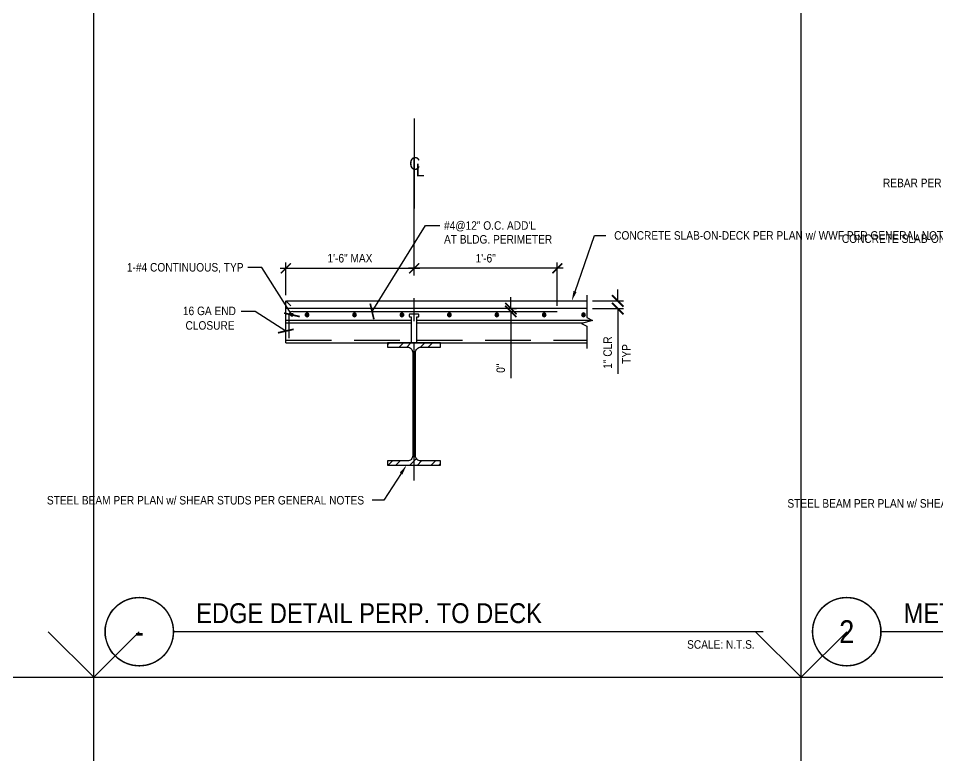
# Model space of a CAD drawing. Header units: inches. Extents: x -16404 to 14624, y -1591 to 16152.
# Drawn here: x -10044.7 to -9923.6, y 7521.7 to 7618.8 of the extents above; entities that cross this region are included whole.
import ezdxf
from ezdxf import colors
from ezdxf.entities.mleader import LeaderData, LeaderLine
from ezdxf.enums import TextEntityAlignment as Align
from ezdxf.math import Vec2, Vec3

# ---------------------------------------------------------------- set-up
doc = ezdxf.new("R2010")
doc.units = ezdxf.units.IN
doc.header["$LTSCALE"] = 24
doc.header["$MEASUREMENT"] = 0
for name, pattern in [('CENTER2', [1.125, 0.75, -0.125, 0.125, -0.125]), ('DASHED2', [0.375, 0.25, -0.125]), ('HIDDEN', [0.375, 0.25, -0.125])]:
    doc.linetypes.add(name, pattern=pattern)
doc.layers.get('0').update_dxf_attribs({"linetype": 'CONTINUOUS'})
doc.layers.get('DefPoints').update_dxf_attribs({"color": 251, "linetype": 'CONTINUOUS'})
for name, color, linetype in [('S-ANNO-DIMS', 2, 'CONTINUOUS'), ('S-ANNO-NOTE', 4, 'CONTINUOUS'), ('S-BREAK', 2, 'CONTINUOUS'), ('S-GRID', 1, 'CENTER2'), ('S-REBAR', 7, 'CONTINUOUS'), ('S-STEEL', 4, 'CONTINUOUS')]:
    doc.layers.add(name, color=color, linetype=linetype)
doc.layers.add('S-ANNO-GRID-NONPLOT', color=251, linetype='CONTINUOUS', plot=False)
doc.layers.add('S-HATCH1', color=1, linetype='CONTINUOUS', transparency=0.5)
doc.styles.add('Arial', font='arial.ttf', dxfattribs={"width": 0.85})
doc.dimstyles.new('DIM-12$0', dxfattribs={"dimscale": 12, "dimtxt": 0.09375, "dimasz": 0.109375, "dimexe": 0.0625, "dimexo": 0.0625, "dimgap": 0.0625, "dimtad": 1, "dimdec": 4, "dimzin": 11, "dimdsep": 46, "dimlunit": 4, "dimtxsty": 'Arial', "dimblk": 'ARCHTICK', "dimblk1": 'ARCHTICK', "dimblk2": 'ARCHTICK', "dimsah": 1, "dimcen": 0.125, "dimdle": 0.0625, "dimclrd": 256, "dimclre": 256, "dimclrt": 4, "dimadec": 0, "dimazin": 0, "dimtfac": 0.75, "dimtdec": 4, "dimtofl": 0, "dimtmove": 0, "dimatfit": 3, "dimldrblk": 'ARCHTICK', "dimfxl": 1, "dimfrac": 1, "dimtolj": 1, "dimtzin": 11, "dimarcsym": 0})
doc.dimstyles.new('DIM-12$7', dxfattribs={"dimscale": 12, "dimtxt": 0.09375, "dimasz": 0.125, "dimexe": 0.0625, "dimexo": 0.0625, "dimgap": 0.0625, "dimtad": 1, "dimdec": 4, "dimzin": 11, "dimdsep": 46, "dimlunit": 4, "dimtxsty": 'Arial', "dimblk": 'ARCHTICK', "dimcen": 0.125, "dimclrd": 256, "dimclre": 256, "dimclrt": 4, "dimadec": 0, "dimazin": 0, "dimtfac": 0.75, "dimtdec": 4, "dimtofl": 0, "dimtmove": 0, "dimatfit": 3, "dimldrblk": 'ARCHTICK', "dimfxl": 1, "dimfrac": 1, "dimtolj": 1, "dimtzin": 11, "dimarcsym": 0})
doc.dimstyles.new('DIM-12_Se', dxfattribs={"dimscale": 12, "dimtxt": 0.09375, "dimasz": 0.109375, "dimexe": 0.0625, "dimexo": 0.0625, "dimgap": 0.0625, "dimtad": 1, "dimdec": 4, "dimzin": 11, "dimdsep": 46, "dimlunit": 4, "dimtxsty": 'Arial', "dimblk": 'ARCHTICK', "dimcen": 0.125, "dimdle": 0.0625, "dimclrd": 256, "dimclre": 256, "dimclrt": 4, "dimadec": 0, "dimazin": 0, "dimtfac": 0.75, "dimtdec": 4, "dimtmove": 0, "dimatfit": 3, "dimfxl": 1, "dimfrac": 1, "dimtolj": 1, "dimtzin": 0, "dimarcsym": 0})

# ---------------------------------------------------------------- blocks, each defined once
blk = doc.blocks.new('Se_24x36_DETAILS_GRID')
for p, q in [((15.53484981254195, 7.666666666666777), (15.53484981254195, 15.33333333333345)), ((23.30227471881284, 7.666666666666725), (23.30227471881284, 15.3333333333334)), ((15.53484981254195, 7.666666666666777), (16.034849812564, 8.166666666688936)), ((23.3022747188129, 7.666666666666777), (23.80227471883495, 8.166666666688936)), ((7.76742490627095, 7.666666666666725), (15.5348498125419, 7.666666666666721)), ((15.53484981254189, 7.666666666666725), (23.30227471881284, 7.666666666666721)), ((15.53484981254195, 1.039168751049147e-13), (15.53484981254195, 7.666666666666777)), ((23.30227471881284, 7.666666666666725), (31.06969962508379, 7.666666666666721)), ((23.30227471881284, 5.151434834260726e-14), (23.30227471881284, 7.666666666666725))]:
    blk.add_line(p, q)
at = {"linetype": 'DASHED2', "ltscale": 0.5}
for p, q in [((15.53484981254189, 7.66666666666672), (15.03484981251985, 8.166666666688881)), ((23.30227471881284, 7.66666666666672), (22.80227471879079, 8.166666666688881))]:
    blk.add_line(p, q, dxfattribs=at)
blk = doc.blocks.new('*U332')
at = {"const_width": 0.1875}
for points in [[(-4.5, 1.2e-15, -1), (4.5, 0, 3.732050807568882)], [(-4.5, 0, 1), (4.5, 0, -3.732050807568882)]]:
    blk.add_lwpolyline(points, format="xyb", dxfattribs=at)
blk.add_lwpolyline([(4.5, 0), (82.20909887525063, 0)], dxfattribs=at)
blk.add_circle((0, 0), 4.5)
at = {"style": 'Arial', "width": 0.85}
for tag, p in [('DWG_TITLE_1', (7.5, 6.1875)), ('DWG_TITLE_2', (7.5, 2.4375))]:
    blk.add_attdef(tag, text='', height=2.625, dxfattribs=at).set_placement(p, align=Align.MIDDLE_LEFT)
blk.add_attdef('#', text='', height=3, dxfattribs=at).set_placement((0, 0), align=Align.MIDDLE_CENTER)
blk.add_attdef('SCALE', text='', height=1.125, dxfattribs=at).set_placement((81.08409887525063, -1.125), align=Align.TOP_RIGHT)
blk = doc.blocks.new('_ARCHTICK')
at = {"color": 0, "linetype": 'ByBlock', "const_width": 0.15}
blk.add_lwpolyline([(-0.5, -0.5), (0.5, 0.5)], dxfattribs=at)
blk = doc.blocks.new('*D3046')
at = {"layer": 'DefPoints', "color": 0, "transparency": 16777216}
for p in [(-9992.580163251076, 7585.889608671832), (-9992.580163251076, 7585.889608671832), (-9973.707699766905, 7580.208190434156)]:
    blk.add_point(p, dxfattribs=at)
at = {"layer": 'S-ANNO-DIMS', "lineweight": -2, "transparency": 16777216}
for p, q in [((-9972.957699766905, 7585.889608671832), (-9993.330163251076, 7585.889608671832)), ((-9973.707699766905, 7580.958190434156), (-9973.707699766905, 7586.639608671832))]:
    blk.add_line(p, q, dxfattribs=at)
at = {"layer": 'S-ANNO-DIMS', "lineweight": -2, "transparency": 16777216, "xscale": 1.3125, "yscale": 1.3125, "zscale": 1.3125, "rotation": 180}
blk.add_blockref('_ARCHTICK', (-9992.580163251076, 7585.889608671832), dxfattribs=at)
at = {"layer": 'S-ANNO-DIMS', "lineweight": -2, "transparency": 16777216, "xscale": 1.3125, "yscale": 1.3125, "zscale": 1.3125}
blk.add_blockref('_ARCHTICK', (-9973.707699766905, 7585.889608671832), dxfattribs=at)
at = {"layer": 'S-ANNO-DIMS', "color": 4, "transparency": 16777216, "insert": (-9983.14393150899, 7587.214003283019), "char_height": 1.125, "attachment_point": 5, "style": 'Arial'}
blk.add_mtext('\\A1;1\'-6"', dxfattribs=at)
blk = doc.blocks.new('*D3047')
at = {"layer": 'DefPoints', "color": 0, "transparency": 16777216}
for p in [(-9980.382298000697, 7580.583192099553), (-9980.382298000697, 7580.208190434159), (-9979.835038550416, 7580.208190434159)]:
    blk.add_point(p, dxfattribs=at)
at = {"layer": 'S-ANNO-DIMS', "lineweight": -2, "transparency": 16777216}
for p, q in [((-9979.835038550416, 7580.583192099553), (-9979.835038550416, 7582.083192099553)), ((-9979.835038550416, 7580.208190434159), (-9979.835038550416, 7571.425100544075)), ((-9979.632298000697, 7580.583192099553), (-9979.085038550416, 7580.583192099553)), ((-9979.632298000697, 7580.208190434159), (-9979.085038550416, 7580.208190434159))]:
    blk.add_line(p, q, dxfattribs=at)
at = {"layer": 'S-ANNO-DIMS', "lineweight": -2, "transparency": 16777216, "xscale": 1.5, "yscale": 1.5, "zscale": 1.5}
for p, rotation in [((-9979.835038550416, 7580.583192099553), 270), ((-9979.835038550416, 7580.208190434159), 90)]:
    blk.add_blockref('_ARCHTICK', p, dxfattribs=dict(at, rotation=rotation))
at = {"layer": 'S-ANNO-DIMS', "color": 4, "transparency": 16777216, "insert": (-9981.1594331616, 7572.724650765767), "char_height": 1.125, "attachment_point": 5, "rotation": 90, "style": 'Arial'}
blk.add_mtext('\\A1;0"', dxfattribs=at)
blk = doc.blocks.new('*D3048')
at = {"layer": 'DefPoints', "color": 0, "transparency": 16777216}
for p in [(-9969.806023251078, 7581.594668206601), (-9969.806023251078, 7580.583192099553), (-9965.748342323588, 7580.583192099553)]:
    blk.add_point(p, dxfattribs=at)
at = {"layer": 'S-ANNO-DIMS', "lineweight": -2, "transparency": 16777216}
for p, q in [((-9965.748342323588, 7581.594668206601), (-9965.748342323588, 7583.094668206601)), ((-9969.056023251078, 7581.594668206601), (-9964.998342323588, 7581.594668206601)), ((-9969.056023251078, 7580.583192099553), (-9964.998342323588, 7580.583192099553)), ((-9965.748342323588, 7580.583192099553), (-9965.748342323588, 7571.984884630249))]:
    blk.add_line(p, q, dxfattribs=at)
at = {"layer": 'S-ANNO-DIMS', "lineweight": -2, "transparency": 16777216, "xscale": 1.5, "yscale": 1.5, "zscale": 1.5}
for p, rotation in [((-9965.748342323588, 7581.594668206601), 270), ((-9965.748342323588, 7580.583192099553), 90)]:
    blk.add_blockref('_ARCHTICK', p, dxfattribs=dict(at, rotation=rotation))
at = {"layer": 'S-ANNO-DIMS', "color": 4, "transparency": 16777216, "insert": (-9967.080027180338, 7574.784038364902), "char_height": 1.125, "attachment_point": 5, "rotation": 90, "style": 'Arial'}
blk.add_mtext('\\A1;1" CLR', dxfattribs=at)
blk = doc.blocks.new('CL-V12')
at = {"layer": 'DefPoints'}
blk.add_line((0, 5.936025320726912), (0, -5.936025320726912), dxfattribs=at)
at = {"layer": 'S-ANNO-NOTE', "color": 4, "char_height": 1.6875, "attachment_point": 5, "style": 'Arial'}
for s, insert, width in [('C', (0.0879226104952977, 0), 1.384716916780355), ('L', (0.7932882397290086, -0.8449597052604076), 1.059878922237381)]:
    blk.add_mtext(s, dxfattribs=dict(at, insert=insert, width=width))
blk = doc.blocks.new('W16x45')
at = {"layer": 'S-HATCH1'}
h = blk.add_hatch(dxfattribs=at)
h.set_pattern_fill('STEEL', color=256, scale=16, style=0)
h.set_pattern_definition([(45, (-250.4607083155943, -107.3444358688484), (-1.414213562373095, 1.414213562373095), []), (45, (-250.4607083155943, -106.3444358688484), (-1.414213562373095, 1.414213562373095), [])])
edge = h.paths.add_edge_path()
edge.add_line((3.499999743215994, -8.062499907108759), (3.499999743215994, -7.499999907108759))
edge.add_line((3.499999743215994, -7.499999907108759), (0.8749997432159944, -7.499999907108759))
edge.add_arc((0.8749997432159944, -6.812499907108759), 0.6875, 180, 270, ccw=False)
edge.add_line((0.1874997432159944, -6.812499907108759), (0.1874997432159944, 6.812500092891241))
edge.add_arc((0.8749997432159944, 6.812500092891241), 0.6875, 90, 180, ccw=False)
edge.add_line((0.8749997432159944, 7.500000092891241), (3.499999743215994, 7.500000092891241))
edge.add_line((3.499999743215994, 7.500000092891241), (3.499999743215994, 8.062500092891241))
edge.add_line((3.499999743215994, 8.062500092891241), (-3.500000256784006, 8.062500092891241))
edge.add_line((-3.500000256784006, 8.062500092891241), (-3.500000256784006, 7.500000092891241))
edge.add_line((-3.500000256784006, 7.500000092891241), (-0.8750002567840056, 7.500000092891241))
edge.add_arc((-0.8750002567840056, 6.812500092891241), 0.6875, 0, 90, ccw=False)
edge.add_line((-0.1875002567840056, 6.812500092891241), (-0.1875002567840056, -6.812499907108759))
edge.add_arc((-0.8750002567840056, -6.812499907108759), 0.6875, -90, 0, ccw=False)
edge.add_line((-0.8750002567840056, -7.499999907108759), (-3.500000256784006, -7.499999907108759))
edge.add_line((-3.500000256784006, -7.499999907108759), (-3.500000256784006, -8.062499907108759))
edge.add_line((-3.500000256784006, -8.062499907108759), (3.499999743215994, -8.062499907108759))
at = {"layer": 'S-STEEL'}
blk.add_lwpolyline([(3.499999743215994, -8.062499907108759), (3.499999743215994, -7.499999907108759), (0.8749997432159944, -7.499999907108759, -0.4142135623730958), (0.1874997432159944, -6.812499907108759), (0.1874997432159944, 6.812500092891241, -0.4142135623730958), (0.8749997432159944, 7.500000092891241), (3.499999743215994, 7.500000092891241), (3.499999743215994, 8.062500092891241), (-3.500000256784006, 8.062500092891241), (-3.500000256784006, 7.500000092891241), (-0.8750002567840056, 7.500000092891241, -0.4142135623730952), (-0.1875002567840056, 6.812500092891241), (-0.1875002567840056, -6.812499907108759, -0.4142135623730952), (-0.8750002567840056, -7.499999907108759), (-3.500000256784006, -7.499999907108759), (-3.500000256784006, -8.062499907108759)], format="xyb", close=True, dxfattribs=at)
blk = doc.blocks.new('*D3050')
at = {"layer": 'DefPoints', "color": 0, "transparency": 16777216}
for p in [(-9992.580163251076, 7585.889608671832), (-9992.580163251076, 7585.889608671832), (-10009.48001725108, 7581.594683206595)]:
    blk.add_point(p, dxfattribs=at)
at = {"layer": 'S-ANNO-DIMS', "lineweight": -2, "transparency": 16777216}
for p, q in [((-10010.23001725108, 7585.889608671832), (-9991.830163251076, 7585.889608671832)), ((-10009.48001725108, 7582.344683206595), (-10009.48001725108, 7586.639608671832))]:
    blk.add_line(p, q, dxfattribs=at)
at = {"layer": 'S-ANNO-DIMS', "lineweight": -2, "transparency": 16777216, "xscale": 1.3125, "yscale": 1.3125, "zscale": 1.3125, "rotation": 180}
blk.add_blockref('_ARCHTICK', (-10009.48001725108, 7585.889608671832), dxfattribs=at)
at = {"layer": 'S-ANNO-DIMS', "lineweight": -2, "transparency": 16777216, "xscale": 1.3125, "yscale": 1.3125, "zscale": 1.3125}
blk.add_blockref('_ARCHTICK', (-9992.580163251076, 7585.889608671832), dxfattribs=at)
at = {"layer": 'S-ANNO-DIMS', "color": 4, "transparency": 16777216, "insert": (-10001.03009025108, 7587.214003283019), "char_height": 1.125, "attachment_point": 5, "style": 'Arial'}
blk.add_mtext('\\A1;1\'-6" MAX', dxfattribs=at)
blk = doc.blocks.new('*U153')
h = blk.add_hatch(color=256)
h.dxf.hatch_style = 1
h.paths.add_polyline_path([(0.25, 1e-16, 1), (-0.25, 1e-16, 1)])
at = {"color": 0}
blk.add_circle((0, 1e-16), 0.25, dxfattribs=at)

msp = doc.modelspace()

# ---------------------------------------------------------------- linework, layer by layer
at = {"layer": 'S-BREAK'}
msp.add_lwpolyline([(-9969.806023251074, 7582.344668206597), (-9969.806023251074, 7579.389852706596), (-9969.081579713229, 7579.021470094956), (-9970.530468214978, 7578.633240640296), (-9969.806023251074, 7578.264852706596), (-9969.806023251074, 7575.310037206595)], dxfattribs=at)
at = {"layer": 'S-GRID', "color": 1, "linetype": 'CENTER2'}
msp.add_line((-9992.580163251076, 7557.935037206595), (-9992.580163251076, 7600.400322206593), dxfattribs=at)
at = {"layer": 'S-REBAR'}
for q in [(-10009.48001725108, 7580.58319209955), (-9969.810314094158, 7580.58319209955)]:
    msp.add_line((-9969.806023251074, 7580.58319209955), q, dxfattribs=at)
at = {"layer": 'S-REBAR', "linetype": 'Continuous'}
for p, q in [((-10009.0720131239, 7579.708190434156), (-10009.0720131239, 7576.682787487485)), ((-10008.5720131239, 7580.208190434156), (-9973.707699766905, 7580.208190434156))]:
    msp.add_line(p, q, dxfattribs=at)
at = {"layer": 'S-REBAR', "const_width": 0.254004}
msp.add_lwpolyline([(-10008.80499864113, 7579.758272994748, 1), (-10008.55099539113, 7579.758272994748, 1)], format="xyb", close=True, dxfattribs=at)
at = {"layer": 'S-REBAR', "linetype": 'Continuous'}
msp.add_arc((-10008.5720131239, 7579.708190434156), 0.5, 90, 180, dxfattribs=at)
at = {"layer": 'S-STEEL', "color": 3, "linetype": 'Continuous'}
for p, q in [((-10009.48001725108, 7576.060037206595), (-10009.48001725108, 7581.594683206595)), ((-10009.48001725108, 7581.594683206595), (-10008.82110325108, 7580.935769206595)), ((-10009.35178825108, 7581.594668206597), (-9969.806023251074, 7581.594668206597))]:
    msp.add_line(p, q, dxfattribs=at)
at = {"layer": 'S-STEEL', "linetype": 'Continuous'}
for p, q in [((-10009.48001725108, 7579.069448206594), (-9992.96123725108, 7579.069448206594)), ((-10009.48001725108, 7578.694448206594), (-9992.96123725108, 7578.694448206594)), ((-9992.21123725108, 7579.069448206594), (-9969.175931161515, 7579.069448206594)), ((-9992.21123725108, 7578.694448206594), (-9970.302039027118, 7578.694448206594)), ((-10009.48001725108, 7576.060037206595), (-9969.806023251074, 7576.060037206595))]:
    msp.add_line(p, q, dxfattribs=at)
at = {"layer": 'S-STEEL', "linetype": 'HIDDEN'}
for p, q in [((-10009.48001725108, 7576.430037206594), (-9992.96123725108, 7576.430037206594)), ((-9992.21123725108, 7576.430037206594), (-9969.806023251074, 7576.430037206594))]:
    msp.add_line(p, q, dxfattribs=at)
at = {"layer": 'S-STEEL'}
msp.add_lwpolyline([(-9992.21123725108, 7576.060037206595), (-9992.21123725108, 7579.48666824159), (-9992.02373725108, 7579.48666824159, 0.414214), (-9991.96123725108, 7579.54916824159), (-9991.96123725108, 7579.79916824159, 0.414214), (-9992.02373725108, 7579.86166824159), (-9992.21123725108, 7579.86166824159), (-9993.14873725108, 7579.86166824159, 0.4142140000000001), (-9993.21123725108, 7579.79916824159), (-9993.21123725108, 7579.54916824159, 0.4142140000000001), (-9993.14873725108, 7579.48666824159), (-9992.96123725108, 7579.48666824159), (-9992.96123725108, 7576.060037206595)], format="xyb", dxfattribs=at)

# ---------------------------------------------------------------- block references
at = {"layer": 'S-ANNO-GRID-NONPLOT', "xscale": 12, "yscale": 12, "zscale": 12}
msp.add_blockref('Se_24x36_DETAILS_GRID', (-10221.20419363619, 7439.999999999997), dxfattribs=at)
at = {"layer": 'S-ANNO-NOTE'}
msp.add_blockref('CL-V12', (-9992.580163251076, 7599.694156021947), dxfattribs=at)
for p, values in [((-10028.78599588543, 7538.000000000267), {'#': '-', 'DWG_TITLE_2': 'EDGE DETAIL PERP. TO DECK', 'SCALE': 'SCALE: N.T.S.'}), ((-9935.576897010184, 7538.000000000265), {'#': '2', 'DWG_TITLE_2': 'METAL DECK PARALLEL TO STEEL BEAM', 'SCALE': 'SCALE: N.T.S.'})]:
    msp.add_blockref('*U332', p, dxfattribs=at).add_auto_attribs(values)
at = {"layer": 'S-REBAR', "linetype": 'ByBlock', "xscale": -1, "rotation": 180}
for p in [(-10006.6815230509, 7579.758272994748), (-10000.4315230509, 7579.758272994748), (-9994.181523050902, 7579.758272994748), (-9987.931523050902, 7579.758272994748), (-9981.681523050902, 7579.758272994748), (-9975.431523050902, 7579.758272994748), (-9970.262339803798, 7579.758272994748)]:
    msp.add_blockref('*U153', p, dxfattribs=at)
at = {"layer": 'S-STEEL'}
msp.add_blockref('W16x45', (-9992.580162994293, 7567.997537113704), dxfattribs=at)

# ---------------------------------------------------------------- texts
at = {"layer": 'S-ANNO-NOTE', "color": 4, "linetype": 'Continuous', "style": 'Arial', "width": 0.85}
for s, p in [('#4@12" O.C. ADD\'L', (-9988.63472301352, 7590.970055777105)), ('AT BLDG. PERIMETER', (-9988.63472301352, 7589.148627205677))]:
    msp.add_text(s, height=1.125, dxfattribs=at).set_placement(p)
at = {"layer": 'S-ANNO-NOTE', "style": 'Arial', "width": 0.85}
for s, p in [('1-#4 CONTINUOUS, TYP', (-10030.4167712928, 7585.464223391469)), ('16 GA END', (-10023.03515496431, 7579.718400472701)), ('CLOSURE', (-10022.69668204661, 7577.799345200923))]:
    msp.add_text(s, height=1.125, dxfattribs=at).set_placement(p)
at = {"layer": 'S-ANNO-NOTE', "color": 4, "linetype": 'Continuous', "style": 'Arial', "width": 0.85}
msp.add_text('TYP', height=1.125, rotation=90, dxfattribs=at).set_placement((-9964.060876271802, 7573.304380250031))

# ---------------------------------------------------------------- dimensions: what is measured, and where the dimension line sits
at = {"layer": 'S-ANNO-DIMS'}
dim = msp.add_linear_dim(base=(-9992.580163251076, 7585.889608671832), p1=(-10009.48001725108, 7581.594683206595), p2=(-9992.580163251076, 7585.889608671832), angle=180, text='1\'-6" MAX', dimstyle='DIM-12_Se', dxfattribs=at)
dim.commit()
dim.dimension.update_dxf_attribs({"geometry": '*D3050', "text_midpoint": (-10001.03009025108, 7587.214003283019)})
dim = msp.add_linear_dim(base=(-9992.580163251076, 7585.889608671832), p1=(-9973.707699766905, 7580.208190434156), p2=(-9992.580163251076, 7585.889608671832), text='1\'-6"', dimstyle='DIM-12_Se', dxfattribs=at)
dim.commit()
dim.dimension.update_dxf_attribs({"geometry": '*D3046', "text_midpoint": (-9983.14393150899, 7587.214003283019)})
dim = msp.add_linear_dim(base=(-9965.748342323588, 7580.583192099553), p1=(-9969.806023251074, 7581.594668206597), p2=(-9969.806023251074, 7580.58319209955), angle=90, text='1" CLR', dimstyle='DIM-12$0', override={"dimasz": 0.125, "dimsah": 0, "dimdle": 0}, dxfattribs=at)
dim.commit()
dim.dimension.update_dxf_attribs({"geometry": '*D3048', "text_midpoint": (-9967.080027180338, 7574.784038364902)})
dim = msp.add_linear_dim(base=(-9979.835038550416, 7580.208190434159), p1=(-9980.382298000693, 7580.58319209955), p2=(-9980.382298000693, 7580.208190434156), angle=90, text='0"', dimstyle='DIM-12$0', override={"dimasz": 0.125, "dimsah": 0, "dimdle": 0}, dxfattribs=at)
dim.commit()
dim.dimension.update_dxf_attribs({"geometry": '*D3047', "text_midpoint": (-9979.835038550413, 7572.724650765767), "dimtype": 160})

# ---------------------------------------------------------------- leaders
for points in [[(-9998.117897218768, 7580.208190434156), (-9991.072816476697, 7591.517788281371), (-9989.208225341024, 7591.517788281371)], [(-10008.67799701614, 7579.758272994748), (-10012.64038278475, 7585.985354795417), (-10014.50497392042, 7585.985354795417)], [(-10009.48001725108, 7577.623789536678), (-10013.50843396829, 7580.177946786802), (-10015.37302510396, 7580.177946786802)]]:
    msp.add_leader(points, dimstyle='DIM-12$7', dxfattribs=at)
at = {"layer": 'S-ANNO-NOTE'}
ml = msp.add_multileader_mtext('Standard', dxfattribs=at)
ml.set_content('\\A1;REBAR PER GENERAL NOTES', color=4, style='Arial')
ml.set_leader_properties(color=2)
ml.build(insert=Vec2(0, 0))
ml.multileader.update_dxf_attribs({"dogleg_length": 0.36, "arrow_head_size": 1.3125, "scale": 12})
ctx = ml.context
ctx.base_point, ctx.scale, ctx.char_height, ctx.arrow_head_size, ctx.landing_gap_size, ctx.plane_origin = Vec3(-9926.756234172633, 7597.134496576458), 12, 1.125, 1.3125, 1.08, Vec3(-9869.167015921057, 7285.677140245987)
ctx.text_align_type = 2
notes = []
notes.append((ctx, [(0, (1, 1, 0), (-9908.772705011652, 7597.134496576458), (-1, 0), 1.500000000000007, [(0, [(-9900.962740200499, 7579.391701590635)], 0, [])])]))
ctx.mtext.insert, ctx.mtext.width, ctx.mtext.alignment, ctx.mtext.flow_direction = Vec3(-9911.352705011652, 7597.706589004835), 17.89690825375171, 3, 5
ml = msp.add_multileader_mtext('Standard', dxfattribs=at)
ml.set_content('\\A1;CONCRETE SLAB-ON-DECK PER PLAN', color=4, style='Arial')
ml.set_leader_properties(color=2)
ml.build(insert=Vec2(0, 0))
ml.multileader.update_dxf_attribs({"dogleg_length": 0.36, "arrow_head_size": 1.3125, "scale": 12})
ctx = ml.context
ctx.base_point, ctx.scale, ctx.char_height, ctx.arrow_head_size, ctx.landing_gap_size, ctx.plane_origin = Vec3(-9930.251830182186, 7589.7964735495), 12, 1.125, 1.3125, 1.08, Vec3(-9869.167020031078, 7287.46165170344)
ctx.text_align_type = 2
notes.append((ctx, [(0, (1, 1, 0), (-9908.772705011654, 7589.7964735495), (-1, 0), 1.500000000000007, [(0, [(-9905.764116831737, 7581.176213048088)], 0, [])])]))
ctx.mtext.insert, ctx.mtext.width, ctx.mtext.alignment, ctx.mtext.flow_direction = Vec3(-9911.352705011654, 7590.359357246635), 17.89690825375171, 3, 5
ml = msp.add_multileader_mtext('Standard', dxfattribs=at)
ml.set_content('\\A1;CONCRETE SLAB-ON-DECK PER PLAN w/ WWF PER GENERAL NOTES', color=4, style='Arial')
ml.set_leader_properties(color=2)
ml.build(insert=Vec2(0, 0))
ml.multileader.update_dxf_attribs({"dogleg_length": 0.36, "arrow_head_size": 1.3125, "scale": 12})
ctx = ml.context
ctx.base_point, ctx.scale, ctx.char_height, ctx.arrow_head_size, ctx.landing_gap_size, ctx.plane_origin = Vec3(-9967.297435071161, 7590.214928708008), 12, 1.125, 1.3125, 1.08, Vec3(-10008.40312005174, 7287.880106861949)
notes.append((ctx, [(0, (1, 1, 0), (-9968.797435071161, 7590.214928708008), (1, 0), 1.500000000000007, [(0, [(-9971.806023251074, 7581.594668206597)], 0, [])])]))
ctx.mtext.insert, ctx.mtext.width, ctx.mtext.flow_direction = Vec3(-9966.21743507116, 7590.787021136386), 17.89690825375171, 5
ml = msp.add_multileader_mtext('Standard', dxfattribs=at)
ml.set_content('\\A1;STEEL BEAM PER PLAN w/ SHEAR STUDS PER GENERAL NOTES', color=4, style='Arial')
ml.set_leader_properties(color=2)
ml.build(insert=Vec2(0, 0))
ml.multileader.update_dxf_attribs({"dogleg_length": 0.36, "arrow_head_size": 1.3125, "scale": 12})
ctx = ml.context
ctx.base_point, ctx.scale, ctx.char_height, ctx.arrow_head_size, ctx.landing_gap_size, ctx.plane_origin = Vec3(-10015.14498693576, 7555.314776705183), 12, 1.125, 1.3125, 1.08, Vec3(-9956.983066450413, 7853.649598551243)
ctx.text_align_type = 2
notes.append((ctx, [(0, (1, 1, 0), (-9996.588751430989, 7555.314776705183), (-1, 0), 1.500000000000007, [(0, [(-9993.580163251076, 7559.935037206595)], 0, [])])]))
ctx.mtext.insert, ctx.mtext.width, ctx.mtext.alignment, ctx.mtext.flow_direction = Vec3(-9999.16875143099, 7555.886869133561), 15.01054655525239, 3, 5
ml = msp.add_multileader_mtext('Standard', dxfattribs=at)
ml.set_content('\\A1;STEEL BEAM PER PLAN w/ SHEAR STUDS PER GENERAL NOTES', color=4, style='Arial')
ml.set_leader_properties(color=2)
ml.build(insert=Vec2(0, 0))
ml.multileader.update_dxf_attribs({"dogleg_length": 0.36, "arrow_head_size": 1.3125, "scale": 12})
ctx = ml.context
ctx.base_point, ctx.scale, ctx.char_height, ctx.arrow_head_size, ctx.landing_gap_size, ctx.plane_origin = Vec3(-9917.578935071677, 7554.896315504239), 12, 1.125, 1.3125, 1.08, Vec3(-9859.417014586326, 7853.231137350299)
ctx.text_align_type = 2
notes.append((ctx, [(0, (1, 1, 0), (-9899.022699566902, 7554.896315504239), (-1, 0), 1.500000000000007, [(0, [(-9896.014111386989, 7559.516576005651)], 0, [])])]))
ctx.mtext.insert, ctx.mtext.width, ctx.mtext.alignment, ctx.mtext.flow_direction = Vec3(-9901.602699566904, 7555.468407932617), 15.01054655525239, 3, 5
for ctx, leaders in notes:
    for number, flags, end, landing, length, lines in leaders:
        leader = LeaderData()
        leader.index, (leader.has_last_leader_line, leader.has_dogleg_vector, leader.attachment_direction) = number, flags
        leader.last_leader_point, leader.dogleg_vector, leader.dogleg_length = Vec3(end), Vec3(landing), length
        for number, points, colour, breaks in lines:
            line = LeaderLine()
            line.index, line.vertices, line.color, line.breaks = number, Vec3.list(points), colors.encode_raw_color(colour), breaks
            leader.lines.append(line)
        ctx.leaders.append(leader)

doc.saveas('drawing.dxf')
